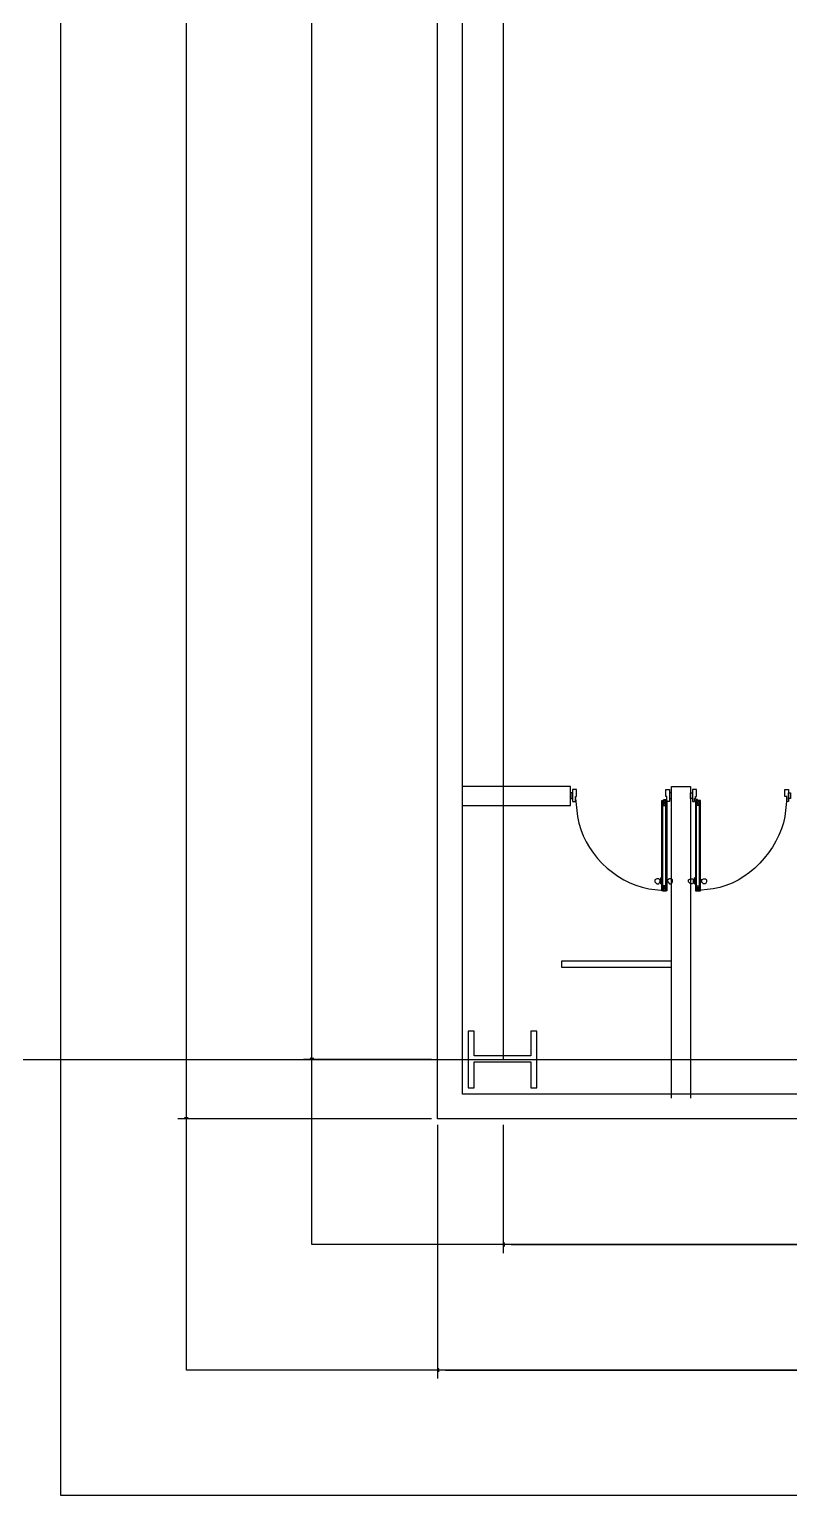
# Model space of a CAD drawing. Header units: inches. Extents: x 5 to 295, y 10 to 227.
# Drawn here: x 20.78 to 26.85, y 122.17 to 133.85 of the extents above; entities that cross this region are included whole.
import ezdxf

# ---------------------------------------------------------------- set-up
doc = ezdxf.new("R2010")
doc.units = ezdxf.units.IN
doc.header["$MEASUREMENT"] = 0
doc.linetypes.add('DASHDOT', pattern=[25.4, 12.7, -6.35, 0, -6.35])
for name, color, linetype in [('1- 2', 223, 'Continuous'), ('1- muro de carga', 5, 'Continuous'), ('dim-75', 2, 'Continuous'), ('ejes', 140, 'DASHDOT'), ('PUERTAS', 2, 'Continuous')]:
    doc.layers.add(name, color=color, linetype=linetype)
doc.layers.add('2', color=223, linetype='Continuous', lineweight=5)
doc.styles.add('75', font='romans.shx', dxfattribs={"height": 0.112})
doc.dimstyles.new('DIM-75P', dxfattribs={"dimtxt": 0.06375, "dimasz": 0.06375, "dimexe": 0.0675, "dimexo": 0.0468, "dimgap": 0.0375, "dimtad": 0, "dimtih": 1, "dimtoh": 1, "dimzin": 0, "dimdsep": 46, "dimtxsty": '75', "dimblk": 'flecha', "dimcen": 0.0675, "dimclrd": 1, "dimclre": 1, "dimclrt": 256, "dimadec": 0, "dimazin": 0, "dimtfac": 1, "dimtmove": 1, "dimatfit": 3, "dimldrblk": 'flecha', "dimfxl": 0.045, "dimtolj": 1, "dimtzin": 0, "dimlwd": -1, "dimlwe": -1, "dimarcsym": 0})

# ---------------------------------------------------------------- blocks, each defined once
blk = doc.blocks.new('flecha')
at = {"ltscale": 6}
for points in [[(-0.02, 0.03), (-0.11, 0.13), (-0.12, 0.05), (-0.12, 0.21)], [(-0.02, -0.03), (-0.11, -0.13), (-0.12, -0.05), (-0.12, -0.21)]]:
    blk.add_hatch(color=256, dxfattribs=at).paths.add_polyline_path(points)
for p, q in [((0.01, -0.02), (-0.14, 0.24)), ((0.01, 0.02), (-0.14, -0.24)), ((-0.13, 0.24), (-0.13, 0.03)), ((-0.13, 0.03), (-0.1, 0.12)), ((0, 0), (-0.1, 0.12)), ((0, 0), (-0.1, -0.12)), ((-0.13, -0.02), (-0.13, -0.24)), ((-0.13, -0.02), (-0.1, -0.12))]:
    blk.add_line(p, q, dxfattribs=at)
for points in [[(-0.02, 0.03), (-0.11, 0.13), (-0.12, 0.05), (-0.12, 0.21)], [(-0.02, -0.03), (-0.11, -0.13), (-0.12, -0.05), (-0.12, -0.21)]]:
    blk.add_lwpolyline(points, close=True, dxfattribs=at)
blk = doc.blocks.new('*D1473')
at = {"layer": 'Defpoints', "color": 0, "transparency": 16777216}
for p in [(24.033, 205.171), (22.033, 125.171), (24.033, 125.171)]:
    blk.add_point(p, dxfattribs=at)
at = {"layer": 'dim-75', "color": 1, "transparency": 16777216}
for p, q in [((23.986, 205.171), (21.966, 205.171)), ((22.033, 205.107), (22.033, 165.264)), ((22.033, 125.234), (22.033, 165.077)), ((23.986, 125.171), (21.966, 125.171))]:
    blk.add_line(p, q, dxfattribs=at)
at = {"layer": 'dim-75', "color": 1, "transparency": 16777216, "xscale": 0.06375, "yscale": 0.06375, "zscale": 0.06375}
for p, rotation in [((22.033, 205.171), 90), ((22.033, 125.171), 270)]:
    blk.add_blockref('flecha', p, dxfattribs=dict(at, rotation=rotation))
at = {"layer": 'dim-75', "transparency": 16777216, "insert": (22.033, 165.171), "char_height": 0.112, "attachment_point": 5, "style": '75'}
blk.add_mtext('\\A1;80.00', dxfattribs=at)
blk = doc.blocks.new('*D1474')
at = {"layer": 'Defpoints', "color": 0, "transparency": 16777216}
for p in [(23.033, 150.155), (24.033, 150.155), (24.033, 125.645)]:
    blk.add_point(p, dxfattribs=at)
at = {"layer": 'dim-75', "color": 1, "transparency": 16777216}
for p, q in [((23.986, 150.155), (22.966, 150.155)), ((23.033, 150.091), (23.033, 137.993)), ((23.033, 125.708), (23.033, 137.806)), ((23.986, 125.645), (22.966, 125.645))]:
    blk.add_line(p, q, dxfattribs=at)
at = {"layer": 'dim-75', "color": 1, "transparency": 16777216, "xscale": 0.06375, "yscale": 0.06375, "zscale": 0.06375}
for p, rotation in [((23.033, 150.155), 90), ((23.033, 125.645), 270)]:
    blk.add_blockref('flecha', p, dxfattribs=dict(at, rotation=rotation))
at = {"layer": 'dim-75', "transparency": 16777216, "insert": (23.033, 137.9), "char_height": 0.112, "attachment_point": 5, "style": '75'}
blk.add_mtext('\\A1;24.51', dxfattribs=at)
blk = doc.blocks.new('*D1394')
at = {"layer": 'Defpoints', "color": 0, "transparency": 16777216}
for p in [(24.556, 125.171), (34.564, 125.171), (34.564, 124.171)]:
    blk.add_point(p, dxfattribs=at)
at = {"layer": 'dim-75', "color": 1, "transparency": 16777216}
for p, q in [((24.556, 125.124), (24.556, 124.103)), ((34.564, 125.124), (34.564, 124.103)), ((24.62, 124.171), (29.307, 124.171)), ((34.5, 124.171), (29.814, 124.171))]:
    blk.add_line(p, q, dxfattribs=at)
at = {"layer": 'dim-75', "color": 1, "transparency": 16777216, "xscale": 0.06375, "yscale": 0.06375, "zscale": 0.06375, "rotation": 180}
blk.add_blockref('flecha', (24.556, 124.171), dxfattribs=at)
at = {"layer": 'dim-75', "color": 1, "transparency": 16777216, "xscale": 0.06375, "yscale": 0.06375, "zscale": 0.06375}
blk.add_blockref('flecha', (34.564, 124.171), dxfattribs=at)
at = {"layer": 'dim-75', "transparency": 16777216, "insert": (29.56, 124.171), "char_height": 0.112, "attachment_point": 5, "style": '75'}
blk.add_mtext('\\A1;10.00', dxfattribs=at)
blk = doc.blocks.new('*D1408')
at = {"layer": 'Defpoints', "color": 0, "transparency": 16777216}
for p in [(24.033, 125.171), (186.6, 125.171), (24.033, 123.171)]:
    blk.add_point(p, dxfattribs=at)
at = {"layer": 'dim-75', "color": 1, "transparency": 16777216}
for p, q in [((24.033, 125.124), (24.033, 123.103)), ((186.6, 125.124), (186.6, 123.103)), ((24.097, 123.171), (105.01, 123.171)), ((186.537, 123.171), (105.624, 123.171))]:
    blk.add_line(p, q, dxfattribs=at)
at = {"layer": 'dim-75', "color": 1, "transparency": 16777216, "xscale": 0.06375, "yscale": 0.06375, "zscale": 0.06375, "rotation": 180}
blk.add_blockref('flecha', (24.033, 123.171), dxfattribs=at)
at = {"layer": 'dim-75', "color": 1, "transparency": 16777216, "xscale": 0.06375, "yscale": 0.06375, "zscale": 0.06375}
blk.add_blockref('flecha', (186.6, 123.171), dxfattribs=at)
at = {"layer": 'dim-75', "transparency": 16777216, "insert": (105.317, 123.171), "char_height": 0.112, "attachment_point": 5, "style": '75'}
blk.add_mtext('\\A1;162.50', dxfattribs=at)

msp = doc.modelspace()

# ---------------------------------------------------------------- linework, layer by layer
at = {"layer": '1- 2', "lineweight": 25}
msp.add_lwpolyline([(24.776, 125.672), (24.325, 125.672), (24.325, 125.87), (24.278, 125.87), (24.278, 125.419), (24.325, 125.419), (24.325, 125.625), (24.776, 125.625), (24.776, 125.419), (24.823, 125.419), (24.823, 125.87), (24.776, 125.87), (24.776, 125.672)], dxfattribs=at)
msp.add_lwpolyline([(24.776, 125.672), (24.325, 125.672), (24.325, 125.87), (24.278, 125.87), (24.278, 125.419), (24.325, 125.419), (24.325, 125.625), (24.776, 125.625), (24.776, 125.419), (24.823, 125.419), (24.823, 125.87), (24.776, 125.87), (24.776, 125.672)], dxfattribs=at)
at = {"layer": '1- muro de carga', "lineweight": 25}
msp.add_lwpolyline([(24.033, 125.171), (24.033, 205.171), (165.115, 205.171), (186.6, 125.171)], close=True, dxfattribs=at)
for points in [[(30.123, 125.368), (24.231, 125.368), (24.231, 204.973), (164.956, 204.973), (186.339, 125.368), (31.324, 125.368)], [(24.231, 127.667), (25.092, 127.667), (25.092, 127.817), (24.231, 127.817)], [(25.897, 125.336), (25.897, 127.817), (26.047, 127.817), (26.047, 125.336)]]:
    msp.add_lwpolyline(points, dxfattribs=at)
at = {"layer": '2', "lineweight": 25}
msp.add_lwpolyline([(25.897, 126.427), (25.02, 126.427), (25.02, 126.379), (25.897, 126.379)], dxfattribs=at)
at = {"layer": 'Defpoints'}
for points in [[(21.033, 208.171), (189.6, 208.171), (189.6, 122.171), (21.033, 122.171)], [(22.033, 207.171), (188.6, 207.171), (188.6, 123.171), (22.033, 123.171)], [(23.033, 206.171), (187.6, 206.171), (187.6, 124.171), (23.033, 124.171)]]:
    msp.add_lwpolyline(points, close=True, dxfattribs=at)
at = {"layer": 'ejes'}
for p, q in [((24.556, 211.387), (24.556, 125.645)), ((16.024, 125.645), (186.482, 125.645))]:
    msp.add_line(p, q, dxfattribs=at)
at = {"layer": 'PUERTAS', "lineweight": 25}
for points in [[(25.091, 127.769), (25.091, 127.722), (25.107, 127.722), (25.107, 127.769), (25.091, 127.769)], [(25.107, 127.698), (25.131, 127.698), (25.131, 127.738), (25.139, 127.738), (25.139, 127.793), (25.107, 127.793), (25.107, 127.698)], [(25.85, 127.793), (25.881, 127.793), (25.881, 127.698), (25.858, 127.698), (25.858, 127.738), (25.85, 127.738), (25.85, 127.793)], [(25.881, 127.769), (25.881, 127.722), (25.897, 127.722), (25.897, 127.769), (25.881, 127.769)], [(26.063, 127.769), (26.063, 127.722), (26.047, 127.722), (26.047, 127.769), (26.063, 127.769)], [(26.095, 127.793), (26.063, 127.793), (26.063, 127.698), (26.079, 127.698), (26.079, 127.722), (26.087, 127.722), (26.087, 127.738), (26.095, 127.738), (26.095, 127.793)], [(26.829, 127.698), (26.814, 127.698), (26.814, 127.738), (26.798, 127.738), (26.798, 127.793), (26.829, 127.793), (26.829, 127.698)], [(26.845, 127.769), (26.845, 127.722), (26.829, 127.722), (26.829, 127.769), (26.845, 127.769)], [(25.091, 127.722), (25.091, 127.722)], [(25.818, 126.987), (25.818, 127.706), (25.858, 127.706), (25.858, 126.987), (25.818, 126.987)], [(25.85, 127.667), (25.85, 127.706), (25.826, 127.706), (25.826, 127.667), (25.85, 127.667)], [(25.826, 127.667), (25.85, 127.706)], [(25.85, 127.667), (25.826, 127.706)], [(25.826, 127.027), (25.826, 127.667)], [(25.85, 127.706), (25.834, 127.706), (25.834, 127.714), (25.85, 127.714)], [(25.85, 127.027), (25.85, 127.667)], [(25.858, 127.706), (25.858, 127.714)], [(25.881, 127.722), (25.881, 127.722)], [(26.063, 127.722), (26.063, 127.722)], [(26.087, 127.706), (26.103, 127.706), (26.103, 127.714), (26.087, 127.714)], [(26.126, 126.987), (26.126, 127.706), (26.087, 127.706), (26.087, 126.987), (26.126, 126.987)], [(26.095, 127.667), (26.095, 127.706), (26.118, 127.706), (26.118, 127.667), (26.095, 127.667)], [(26.118, 127.667), (26.095, 127.706)], [(26.095, 127.667), (26.118, 127.706)], [(26.095, 127.027), (26.095, 127.667)], [(26.118, 127.027), (26.118, 127.667)], [(26.845, 127.722), (26.845, 127.722)], [(25.802, 127.074), (25.795, 127.082), (25.779, 127.082), (25.763, 127.074), (25.763, 127.058), (25.779, 127.043), (25.795, 127.043), (25.802, 127.058)], [(25.802, 127.074), (25.81, 127.074)], [(25.802, 127.066), (25.81, 127.066)], [(25.802, 127.066), (25.81, 127.066)], [(25.81, 127.082), (25.818, 127.082)], [(25.81, 127.082), (25.818, 127.082)], [(25.81, 127.074), (25.818, 127.074)], [(25.81, 127.074), (25.818, 127.074)], [(25.81, 127.066), (25.818, 127.066)], [(25.81, 127.058), (25.818, 127.058)], [(25.81, 127.058), (25.818, 127.058)], [(25.81, 127.051), (25.818, 127.051)], [(25.858, 127.074), (25.858, 127.082), (25.858, 127.09), (25.858, 127.098)], [(25.858, 127.043), (25.858, 127.09)], [(25.858, 127.058), (25.858, 127.066), (25.858, 127.074), (25.858, 127.082), (25.858, 127.09)], [(25.858, 127.082), (25.858, 127.09)], [(25.866, 127.074), (25.858, 127.074)], [(25.866, 127.066), (25.858, 127.066)], [(25.866, 127.066), (25.858, 127.066)], [(25.858, 127.043), (25.858, 127.051), (25.858, 127.058), (25.858, 127.066)], [(25.858, 127.051), (25.858, 127.058)], [(25.858, 127.043), (25.858, 127.051)], [(25.866, 127.058), (25.881, 127.043), (25.897, 127.043), (25.905, 127.058), (25.905, 127.074), (25.897, 127.082), (25.881, 127.082), (25.866, 127.074)], [(26.071, 127.058), (26.063, 127.043), (26.047, 127.043), (26.031, 127.058), (26.031, 127.074), (26.047, 127.082), (26.063, 127.082), (26.071, 127.074)], [(26.071, 127.074), (26.079, 127.074)], [(26.071, 127.066), (26.079, 127.066)], [(26.071, 127.066), (26.079, 127.066)], [(26.079, 127.043), (26.079, 127.09)], [(26.079, 127.082), (26.087, 127.082)], [(26.079, 127.082), (26.087, 127.082)], [(26.079, 127.074), (26.087, 127.074)], [(26.079, 127.074), (26.087, 127.074)], [(26.079, 127.066), (26.087, 127.066)], [(26.079, 127.058), (26.087, 127.058)], [(26.079, 127.058), (26.087, 127.058)], [(26.079, 127.051), (26.087, 127.051)], [(26.126, 127.082), (26.126, 127.09), (26.126, 127.098)], [(26.126, 127.082), (26.126, 127.09)], [(26.126, 127.074), (26.126, 127.082), (26.126, 127.09)], [(26.126, 127.043), (26.126, 127.09)], [(26.126, 127.074), (26.126, 127.082)], [(26.134, 127.074), (26.126, 127.074)], [(26.126, 127.066), (26.126, 127.074)], [(26.134, 127.066), (26.126, 127.066)], [(26.134, 127.066), (26.126, 127.066)], [(26.126, 127.058), (26.126, 127.066)], [(26.126, 127.043), (26.126, 127.051), (26.126, 127.058), (26.126, 127.066)], [(26.126, 127.051), (26.126, 127.058)], [(26.134, 127.074), (26.15, 127.082), (26.166, 127.082), (26.174, 127.074), (26.174, 127.058), (26.166, 127.043), (26.15, 127.043), (26.134, 127.058)], [(25.81, 127.043), (25.818, 127.043)], [(25.826, 126.987), (25.85, 127.027)], [(25.826, 127.027), (25.85, 126.987), (25.85, 127.027), (25.826, 127.027), (25.826, 126.987), (25.85, 126.987)], [(26.079, 127.043), (26.087, 127.043)], [(26.118, 126.987), (26.095, 127.027)], [(26.118, 127.027), (26.095, 126.987), (26.095, 127.027), (26.118, 127.027), (26.118, 126.987), (26.095, 126.987)]]:
    msp.add_lwpolyline(points, dxfattribs=at)
for points, knots in [([(25.131, 127.722), (25.131, 127.722), (25.147, 127.58), (25.147, 127.58), (25.196, 127.297), (25.435, 127.057), (25.716, 127.003), (25.716, 127.003), (25.858, 126.987), (25.858, 126.987)], [0, 0, 0, 0, 1, 1, 1, 2, 2, 2, 3, 3, 3, 3]), ([(26.814, 127.722), (26.814, 127.722), (26.798, 127.58), (26.798, 127.58), (26.751, 127.313), (26.502, 127.045), (26.229, 127.003), (26.229, 127.003), (26.087, 126.987), (26.087, 126.987)], [0, 0, 0, 0, 1, 1, 1, 2, 2, 2, 3, 3, 3, 3]), ([(25.802, 127.074), (25.802, 127.074), (25.81, 127.074), (25.81, 127.074), (25.81, 127.074), (25.802, 127.074), (25.802, 127.074), (25.802, 127.074), (25.802, 127.058), (25.802, 127.058)], [0, 0, 0, 0, 1, 1, 1, 2, 2, 2, 3, 3, 3, 3]), ([(25.802, 127.058), (25.802, 127.058), (25.81, 127.058), (25.81, 127.058), (25.81, 127.058), (25.802, 127.058), (25.802, 127.058), (25.802, 127.058), (25.81, 127.058), (25.81, 127.058)], [0, 0, 0, 0, 1, 1, 1, 2, 2, 2, 3, 3, 3, 3]), ([(25.81, 127.09), (25.81, 127.09), (25.818, 127.09), (25.818, 127.09), (25.818, 127.09), (25.81, 127.09), (25.81, 127.09), (25.81, 127.09), (25.818, 127.09), (25.818, 127.09), (25.818, 127.09), (25.81, 127.09), (25.81, 127.09), (25.81, 127.09), (25.818, 127.09), (25.818, 127.09), (25.818, 127.09), (25.81, 127.09), (25.81, 127.09), (25.81, 127.09), (25.818, 127.09), (25.818, 127.09), (25.818, 127.09), (25.81, 127.09), (25.81, 127.09)], [0, 0, 0, 0, 1, 1, 1, 2, 2, 2, 3, 3, 3, 4, 4, 4, 5, 5, 5, 6, 6, 6, 7, 7, 7, 8, 8, 8, 8]), ([(25.81, 127.043), (25.81, 127.043), (25.818, 127.043), (25.818, 127.043), (25.818, 127.043), (25.81, 127.043), (25.81, 127.043), (25.81, 127.043), (25.818, 127.043), (25.818, 127.043), (25.818, 127.043), (25.81, 127.043), (25.81, 127.043), (25.81, 127.043), (25.818, 127.043), (25.818, 127.043), (25.818, 127.043), (25.81, 127.043), (25.81, 127.043), (25.81, 127.043), (25.818, 127.043), (25.818, 127.043), (25.818, 127.043), (25.81, 127.043), (25.81, 127.043), (25.81, 127.043), (25.81, 127.09), (25.81, 127.09)], [0, 0, 0, 0, 1, 1, 1, 2, 2, 2, 3, 3, 3, 4, 4, 4, 5, 5, 5, 6, 6, 6, 7, 7, 7, 8, 8, 8, 9, 9, 9, 9]), ([(25.81, 127.082), (25.81, 127.082), (25.818, 127.082), (25.818, 127.082), (25.818, 127.082), (25.81, 127.082), (25.81, 127.082), (25.81, 127.082), (25.818, 127.082), (25.818, 127.082)], [0, 0, 0, 0, 1, 1, 1, 2, 2, 2, 3, 3, 3, 3]), ([(25.81, 127.051), (25.81, 127.051), (25.818, 127.051), (25.818, 127.051), (25.818, 127.051), (25.81, 127.051), (25.81, 127.051), (25.81, 127.051), (25.818, 127.051), (25.818, 127.051)], [0, 0, 0, 0, 1, 1, 1, 2, 2, 2, 3, 3, 3, 3]), ([(25.866, 127.058), (25.866, 127.058), (25.866, 127.074), (25.866, 127.074), (25.866, 127.074), (25.858, 127.074), (25.858, 127.074), (25.858, 127.074), (25.866, 127.074), (25.866, 127.074)], [0, 0, 0, 0, 1, 1, 1, 2, 2, 2, 3, 3, 3, 3]), ([(25.866, 127.058), (25.866, 127.058), (25.858, 127.058), (25.858, 127.058), (25.858, 127.058), (25.866, 127.058), (25.866, 127.058), (25.866, 127.058), (25.858, 127.058), (25.858, 127.058)], [0, 0, 0, 0, 1, 1, 1, 2, 2, 2, 3, 3, 3, 3]), ([(26.071, 127.058), (26.071, 127.058), (26.071, 127.074), (26.071, 127.074), (26.071, 127.074), (26.079, 127.074), (26.079, 127.074), (26.079, 127.074), (26.071, 127.074), (26.071, 127.074)], [0, 0, 0, 0, 1, 1, 1, 2, 2, 2, 3, 3, 3, 3]), ([(26.071, 127.058), (26.071, 127.058), (26.079, 127.058), (26.079, 127.058), (26.079, 127.058), (26.071, 127.058), (26.071, 127.058), (26.071, 127.058), (26.079, 127.058), (26.079, 127.058)], [0, 0, 0, 0, 1, 1, 1, 2, 2, 2, 3, 3, 3, 3]), ([(26.079, 127.09), (26.079, 127.09), (26.087, 127.09), (26.087, 127.09), (26.087, 127.09), (26.079, 127.09), (26.079, 127.09), (26.079, 127.09), (26.087, 127.09), (26.087, 127.09), (26.087, 127.09), (26.079, 127.09), (26.079, 127.09), (26.079, 127.09), (26.087, 127.09), (26.087, 127.09), (26.087, 127.09), (26.079, 127.09), (26.079, 127.09), (26.079, 127.09), (26.087, 127.09), (26.087, 127.09), (26.087, 127.09), (26.079, 127.09), (26.079, 127.09)], [0, 0, 0, 0, 1, 1, 1, 2, 2, 2, 3, 3, 3, 4, 4, 4, 5, 5, 5, 6, 6, 6, 7, 7, 7, 8, 8, 8, 8]), ([(26.079, 127.082), (26.079, 127.082), (26.087, 127.082), (26.087, 127.082), (26.087, 127.082), (26.079, 127.082), (26.079, 127.082), (26.079, 127.082), (26.087, 127.082), (26.087, 127.082)], [0, 0, 0, 0, 1, 1, 1, 2, 2, 2, 3, 3, 3, 3]), ([(26.079, 127.051), (26.079, 127.051), (26.087, 127.051), (26.087, 127.051), (26.087, 127.051), (26.079, 127.051), (26.079, 127.051), (26.079, 127.051), (26.087, 127.051), (26.087, 127.051)], [0, 0, 0, 0, 1, 1, 1, 2, 2, 2, 3, 3, 3, 3]), ([(26.134, 127.074), (26.134, 127.074), (26.126, 127.074), (26.126, 127.074), (26.126, 127.074), (26.134, 127.074), (26.134, 127.074), (26.134, 127.074), (26.134, 127.058), (26.134, 127.058)], [0, 0, 0, 0, 1, 1, 1, 2, 2, 2, 3, 3, 3, 3]), ([(26.134, 127.058), (26.134, 127.058), (26.126, 127.058), (26.126, 127.058), (26.126, 127.058), (26.134, 127.058), (26.134, 127.058), (26.134, 127.058), (26.126, 127.058), (26.126, 127.058)], [0, 0, 0, 0, 1, 1, 1, 2, 2, 2, 3, 3, 3, 3]), ([(26.079, 127.043), (26.079, 127.043), (26.087, 127.043), (26.087, 127.043), (26.087, 127.043), (26.079, 127.043), (26.079, 127.043), (26.079, 127.043), (26.087, 127.043), (26.087, 127.043), (26.087, 127.043), (26.079, 127.043), (26.079, 127.043), (26.079, 127.043), (26.087, 127.043), (26.087, 127.043), (26.087, 127.043), (26.079, 127.043), (26.079, 127.043), (26.079, 127.043), (26.087, 127.043), (26.087, 127.043), (26.087, 127.043), (26.079, 127.043), (26.079, 127.043)], [0, 0, 0, 0, 1, 1, 1, 2, 2, 2, 3, 3, 3, 4, 4, 4, 5, 5, 5, 6, 6, 6, 7, 7, 7, 8, 8, 8, 8])]:
    msp.add_open_spline(points, degree=3, knots=knots, dxfattribs=at)

# ---------------------------------------------------------------- dimensions: what is measured, and where the dimension line sits
at = {"layer": 'dim-75'}
for base, p1, p2, picture, middle in [((22.033, 125.171), (24.033, 205.171), (24.033, 125.171), '*D1473', (22.033, 165.171)), ((23.033, 150.155), (24.033, 125.645), (24.033, 150.155), '*D1474', (23.033, 137.9))]:
    dim = msp.add_linear_dim(base=base, p1=p1, p2=p2, angle=90, dimstyle='DIM-75P', dxfattribs=at)
    dim.commit()
    dim.dimension.update_dxf_attribs({"geometry": picture, "text_midpoint": middle})
for base, p1, p2, text, picture, middle in [((24.033, 123.171), (186.6, 125.171), (24.033, 125.171), '162.50', '*D1408', (105.317, 123.171)), ((34.564, 124.171), (24.556, 125.171), (34.564, 125.171), '10.00', '*D1394', (29.56, 124.171))]:
    dim = msp.add_linear_dim(base=base, p1=p1, p2=p2, text=text, dimstyle='DIM-75P', dxfattribs=at)
    dim.commit()
    dim.dimension.update_dxf_attribs({"geometry": picture, "text_midpoint": middle})

doc.saveas('drawing.dxf')
